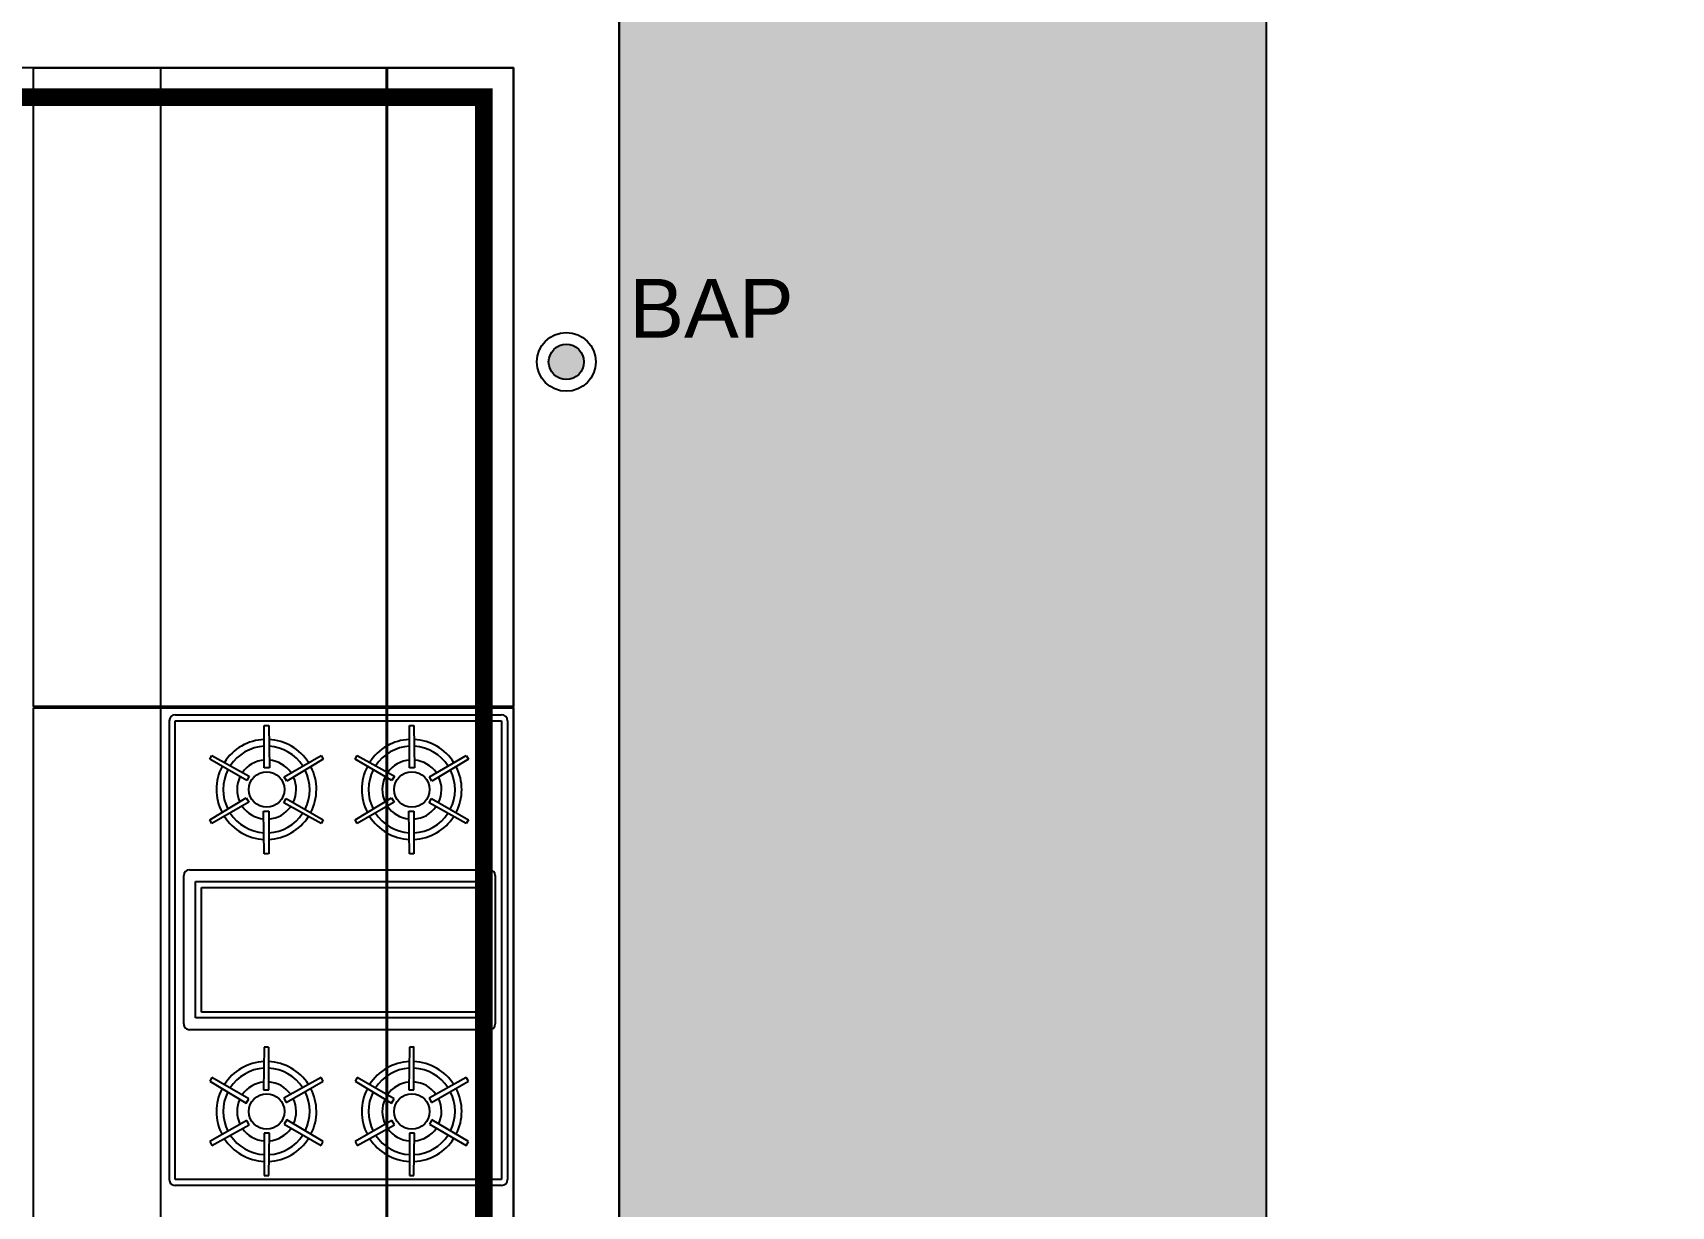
# Model space of a CAD drawing. Header units: metres. Extents: x 116 to 542, y -164 to 56.
# Drawn here: x 496.762 to 499.547, y -85.196 to -83.201 of the extents above; entities that cross this region are included whole.
import ezdxf

# ---------------------------------------------------------------- set-up
doc = ezdxf.new("R2010")
doc.units = ezdxf.units.M
for name, color, linetype in [('A-EXTERIOR', 8, 'Continuous'), ('A-PISO', 30, 'Continuous'), ('A-ZOCLO', 30, 'Continuous'), ('AR-169$0$A-BAP', 8, 'Continuous'), ('AR-169$0$A-ESCALON', 8, 'Continuous'), ('AR-169$0$A-MUEBLES FIJOS', 8, 'Continuous'), ('AR-169$0$A-MUROS', 8, 'Continuous')]:
    doc.layers.add(name, color=color, linetype=linetype)
doc.styles.add('AR-169$0$Standard', font='arial.ttf')

# ---------------------------------------------------------------- blocks, each defined once
blk = doc.blocks.new('AR-169$0$Estufa80-03')
for p, q in [((-0.39, 0), (0.39, 0)), ((-0.4, -0.565), (-0.4, -0.01)), ((-0.39, -0.01), (0.39, -0.01)), ((-0.39, -0.565), (-0.39, -0.01)), ((-0.1267, -0.0209), (0.1254, -0.0209)), ((0.39, -0.01), (0.39, -0.565)), ((0.4, -0.01), (0.4, -0.565)), ((-0.1367, -0.5404), (-0.1367, -0.0309)), ((-0.1167, -0.0409), (0.1154, -0.0409)), ((-0.1167, -0.5304), (-0.1167, -0.0409)), ((-0.1067, -0.0509), (0.1054, -0.0509)), ((-0.1067, -0.5204), (-0.1067, -0.0509)), ((0.1054, -0.0509), (0.1054, -0.5204)), ((0.1154, -0.0409), (0.1154, -0.5304)), ((0.1354, -0.0309), (0.1354, -0.5404)), ((-0.3307, -0.07), (-0.3244, -0.0663)), ((-0.2946, -0.1327), (-0.3307, -0.07)), ((-0.3244, -0.0663), (-0.2871, -0.1284)), ((-0.2577, -0.129), (-0.2216, -0.0663)), ((-0.2152, -0.07), (-0.2503, -0.1333)), ((-0.2216, -0.0663), (-0.2152, -0.07)), ((0.2228, -0.0663), (0.2164, -0.07)), ((0.2164, -0.07), (0.2516, -0.1333)), ((0.259, -0.129), (0.2228, -0.0663)), ((0.3256, -0.0663), (0.2884, -0.1284)), ((0.2958, -0.1327), (0.332, -0.07)), ((0.332, -0.07), (0.3256, -0.0663)), ((-0.2871, -0.1284), (-0.2946, -0.1327)), ((-0.2503, -0.1333), (-0.2577, -0.129)), ((0.2516, -0.1333), (0.259, -0.129)), ((0.2884, -0.1284), (0.2958, -0.1327)), ((-0.3821, -0.159), (-0.3098, -0.1578)), ((-0.3821, -0.1664), (-0.3821, -0.159)), ((-0.3098, -0.1664), (-0.3821, -0.1664)), ((-0.3098, -0.1578), (-0.3098, -0.1664)), ((-0.2362, -0.1676), (-0.2362, -0.159)), ((-0.2362, -0.159), (-0.1638, -0.159)), ((-0.1638, -0.1664), (-0.2362, -0.1676)), ((-0.1638, -0.1591), (-0.1638, -0.1665)), ((0.165, -0.1589), (0.165, -0.1663)), ((0.2374, -0.159), (0.165, -0.159)), ((0.165, -0.1664), (0.2374, -0.1676)), ((0.2374, -0.1676), (0.2374, -0.159)), ((0.311, -0.1578), (0.311, -0.1664)), ((0.3834, -0.159), (0.311, -0.1578)), ((0.311, -0.1664), (0.3834, -0.1664)), ((0.3834, -0.1664), (0.3834, -0.159)), ((-0.3307, -0.2554), (-0.2956, -0.1921)), ((-0.2956, -0.1921), (-0.2882, -0.1964)), ((-0.2588, -0.197), (-0.2514, -0.1927)), ((-0.2514, -0.1927), (-0.2152, -0.2554)), ((0.2526, -0.1927), (0.2164, -0.2554)), ((0.2601, -0.197), (0.2526, -0.1927)), ((0.2969, -0.1921), (0.2894, -0.1964)), ((0.332, -0.2554), (0.2969, -0.1921)), ((-0.2882, -0.1964), (-0.3244, -0.2591)), ((-0.2216, -0.2591), (-0.2588, -0.197)), ((0.2228, -0.2591), (0.2601, -0.197)), ((0.2894, -0.1964), (0.3256, -0.2591)), ((-0.3244, -0.2591), (-0.3307, -0.2554)), ((-0.2152, -0.2554), (-0.2216, -0.2591)), ((0.2164, -0.2554), (0.2228, -0.2591)), ((0.3256, -0.2591), (0.332, -0.2554)), ((-0.3307, -0.317), (-0.3244, -0.3133)), ((-0.2946, -0.3797), (-0.3307, -0.317)), ((-0.3244, -0.3133), (-0.2871, -0.3754)), ((-0.2577, -0.376), (-0.2216, -0.3133)), ((-0.2152, -0.317), (-0.2503, -0.3803)), ((-0.2216, -0.3133), (-0.2152, -0.317)), ((0.2228, -0.3133), (0.2164, -0.317)), ((0.2164, -0.317), (0.2516, -0.3803)), ((0.259, -0.376), (0.2228, -0.3133)), ((0.3256, -0.3133), (0.2884, -0.3754)), ((0.2958, -0.3797), (0.332, -0.317)), ((0.332, -0.317), (0.3256, -0.3133)), ((-0.2871, -0.3754), (-0.2946, -0.3797)), ((-0.2503, -0.3803), (-0.2577, -0.376)), ((0.2516, -0.3803), (0.259, -0.376)), ((0.2884, -0.3754), (0.2958, -0.3797)), ((-0.3821, -0.406), (-0.3098, -0.4048)), ((-0.3821, -0.4134), (-0.3821, -0.406)), ((-0.3098, -0.4134), (-0.3821, -0.4134)), ((-0.3098, -0.4048), (-0.3098, -0.4134)), ((-0.2362, -0.406), (-0.1638, -0.406)), ((-0.2362, -0.4146), (-0.2362, -0.406)), ((-0.1638, -0.4134), (-0.2362, -0.4146)), ((-0.1638, -0.4061), (-0.1638, -0.4134)), ((0.2374, -0.406), (0.165, -0.406)), ((0.165, -0.4061), (0.165, -0.4135)), ((0.165, -0.4134), (0.2374, -0.4146)), ((0.2374, -0.4146), (0.2374, -0.406)), ((0.3834, -0.406), (0.311, -0.4048)), ((0.311, -0.4048), (0.311, -0.4134)), ((0.311, -0.4134), (0.3834, -0.4134)), ((0.3834, -0.4134), (0.3834, -0.406)), ((-0.3307, -0.5024), (-0.2956, -0.4391)), ((-0.2882, -0.4434), (-0.3244, -0.5061)), ((-0.2956, -0.4391), (-0.2882, -0.4434)), ((-0.2588, -0.444), (-0.2514, -0.4398)), ((-0.2216, -0.5061), (-0.2588, -0.444)), ((-0.2514, -0.4398), (-0.2152, -0.5024)), ((0.2526, -0.4398), (0.2164, -0.5024)), ((0.2228, -0.5061), (0.2601, -0.444)), ((0.2601, -0.444), (0.2526, -0.4398)), ((0.2969, -0.4391), (0.2894, -0.4434)), ((0.2894, -0.4434), (0.3256, -0.5061)), ((0.332, -0.5024), (0.2969, -0.4391)), ((-0.3244, -0.5061), (-0.3307, -0.5024)), ((-0.2152, -0.5024), (-0.2216, -0.5061)), ((0.1054, -0.5204), (-0.1067, -0.5204)), ((0.2164, -0.5024), (0.2228, -0.5061)), ((0.3256, -0.5061), (0.332, -0.5024)), ((0.1254, -0.5504), (-0.1267, -0.5504)), ((0.1154, -0.5304), (-0.1167, -0.5304)), ((0.39, -0.565), (-0.39, -0.565)), ((-0.39, -0.575), (0.39, -0.575))]:
    blk.add_line(p, q)
for centre in [(-0.273, -0.1625), (0.2743, -0.1625), (-0.273, -0.4095), (0.2743, -0.4095)]:
    blk.add_circle(centre, 0.0302)
for centre, radius, start, end in [((-0.39, -0.01), 0.01, 90, 180), ((0.39, -0.01), 0.01, 0, 90), ((-0.1267, -0.0309), 0.01, 90, 180), ((0.1254, -0.0309), 0.01, 0, 90), ((-0.2732, -0.1628), 0.085, 62.3726, 117.0721), ((0.2744, -0.1628), 0.085, 62.9279, 117.6274), ((-0.2732, -0.1628), 0.085, 122.3114, 177.1831), ((-0.273, -0.1627), 0.0736, 122.866, 176.6625), ((-0.273, -0.1627), 0.0736, 62.866, 116.6625), ((-0.273, -0.1627), 0.0736, 2.866, 56.6625), ((-0.2732, -0.1628), 0.085, 2.5423, 57.1306), ((0.2744, -0.1628), 0.085, 122.8694, 177.4577), ((0.2742, -0.1627), 0.0736, 123.3375, 177.134), ((0.2742, -0.1627), 0.0736, 63.3375, 117.134), ((0.2742, -0.1627), 0.0736, 3.3375, 57.134), ((0.2744, -0.1628), 0.085, 2.8169, 57.6886), ((-0.273, -0.1625), 0.0503, 124.2309, 174.903), ((-0.273, -0.1625), 0.0503, 63.9941, 114.7063), ((-0.273, -0.1625), 0.0503, 3.956, 54.467), ((0.2743, -0.1625), 0.0503, 125.533, 176.044), ((0.2743, -0.1625), 0.0503, 65.2937, 116.0059), ((0.2743, -0.1625), 0.0503, 5.097, 55.7691), ((-0.2732, -0.1628), 0.085, 182.42, 237.3525), ((-0.273, -0.1627), 0.0736, 182.866, 236.6625), ((-0.273, -0.1625), 0.0503, 184.4298, 234.8605), ((-0.273, -0.1627), 0.0736, 302.866, 356.6625), ((-0.2732, -0.1628), 0.085, 302.6509, 357.3), ((0.2744, -0.1628), 0.085, 182.7, 237.3491), ((0.2742, -0.1627), 0.0736, 183.3375, 237.134), ((0.2743, -0.1625), 0.0503, 305.1395, 355.5702), ((0.2742, -0.1627), 0.0736, 303.3375, 357.134), ((0.2744, -0.1628), 0.085, 302.6475, 357.58), ((-0.273, -0.1625), 0.0503, 304.1548, 354.4245), ((0.2743, -0.1625), 0.0503, 185.5755, 235.8452), ((-0.273, -0.1625), 0.0503, 244.3917, 294.6213), ((0.2743, -0.1625), 0.0503, 245.3787, 295.6083), ((-0.2732, -0.1628), 0.085, 242.5897, 297.4109), ((-0.273, -0.1627), 0.0736, 242.866, 296.6625), ((0.2744, -0.1628), 0.085, 242.5891, 297.4103), ((0.2742, -0.1627), 0.0736, 243.3375, 297.134), ((-0.2732, -0.4098), 0.085, 62.3726, 117.0721), ((0.2744, -0.4098), 0.085, 62.9279, 117.6274), ((-0.2732, -0.4098), 0.085, 122.3114, 177.1831), ((-0.273, -0.4097), 0.0736, 122.866, 176.6625), ((-0.273, -0.4097), 0.0736, 62.866, 116.6625), ((-0.273, -0.4095), 0.0503, 63.9941, 114.7063), ((-0.273, -0.4097), 0.0736, 2.866, 56.6625), ((-0.2732, -0.4098), 0.085, 2.5423, 57.1306), ((0.2744, -0.4098), 0.085, 122.8694, 177.4577), ((0.2742, -0.4097), 0.0736, 123.3375, 177.134), ((0.2742, -0.4097), 0.0736, 63.3375, 117.134), ((0.2743, -0.4095), 0.0503, 65.2937, 116.0059), ((0.2742, -0.4097), 0.0736, 3.3375, 57.134), ((0.2744, -0.4098), 0.085, 2.8169, 57.6886), ((-0.273, -0.4095), 0.0503, 124.2309, 174.903), ((-0.273, -0.4095), 0.0503, 3.956, 54.467), ((0.2743, -0.4095), 0.0503, 125.533, 176.044), ((0.2743, -0.4095), 0.0503, 5.097, 55.7691), ((-0.2732, -0.4098), 0.085, 182.42, 237.3525), ((-0.273, -0.4097), 0.0736, 182.866, 236.6625), ((-0.273, -0.4095), 0.0503, 184.4298, 234.8605), ((-0.273, -0.4095), 0.0503, 304.1548, 354.4245), ((-0.273, -0.4097), 0.0736, 302.866, 356.6625), ((-0.2732, -0.4098), 0.085, 302.6509, 357.3), ((0.2744, -0.4098), 0.085, 182.7, 237.3491), ((0.2742, -0.4097), 0.0736, 183.3375, 237.134), ((0.2743, -0.4095), 0.0503, 185.5755, 235.8452), ((0.2743, -0.4095), 0.0503, 305.1395, 355.5702), ((0.2742, -0.4097), 0.0736, 303.3375, 357.134), ((0.2744, -0.4098), 0.085, 302.6475, 357.58), ((-0.273, -0.4095), 0.0503, 244.3917, 294.6213), ((0.2743, -0.4095), 0.0503, 245.3787, 295.6083), ((-0.2732, -0.4098), 0.085, 242.5897, 297.4109), ((-0.273, -0.4097), 0.0736, 242.866, 296.6625), ((0.2744, -0.4098), 0.085, 242.5891, 297.4103), ((0.2742, -0.4097), 0.0736, 243.3375, 297.134), ((-0.1267, -0.5404), 0.01, 180, 270), ((0.1254, -0.5404), 0.01, 270, 0), ((-0.39, -0.565), 0.01, 180, 270), ((0.39, -0.565), 0.01, 270, 0)]:
    blk.add_arc(centre, radius, start, end)

msp = doc.modelspace()

# ---------------------------------------------------------------- hatches: boundary and pattern name
at = {"layer": 'A-EXTERIOR', "transparency": 33554559}
h = msp.add_hatch(dxfattribs=at)
h.set_pattern_fill('AR-CONC', color=256, scale=0.0025)
h.paths.add_polyline_path([(498.8587, -92.7104), (497.7587, -92.7104), (497.7587, -80.8104), (498.8587, -80.8104)])
at = {"layer": 'AR-169$0$A-BAP'}
h = msp.add_hatch(color=256, dxfattribs=at)
h.dxf.hatch_style = 1
edge = h.paths.add_edge_path()
edge.add_arc((497.6687, -83.7604), 0.03, -180, 180)

# ---------------------------------------------------------------- linework, layer by layer
msp.add_circle((496.5529, -118.4388), 45.3176)
at = {"layer": 'A-PISO'}
for points in [[(498.8587, -92.7104), (497.7587, -92.7104), (497.7587, -80.8104), (498.8587, -80.8104)], [(496.7627, -83.2604), (497.3627, -83.2604), (497.3627, -84.3464), (496.7627, -84.3464)], [(497.3647, -83.2604), (497.5787, -83.2604), (497.5787, -84.3464), (497.3647, -84.3464)], [(496.7627, -84.3484), (497.3627, -84.3484), (497.3627, -85.5424), (496.7627, -85.5424)], [(497.3647, -84.3484), (497.5787, -84.3484), (497.5787, -85.5424), (497.3647, -85.5424)]]:
    msp.add_lwpolyline(points, close=True, dxfattribs=at)
at = {"layer": 'A-ZOCLO', "const_width": 0.03}
msp.add_lwpolyline([(496.5087, -83.3104), (497.5287, -83.3104), (497.5287, -85.4104), (497.5287, -86.9104), (497.5287, -87.8104), (496.7087, -87.8104), (496.7087, -87.9285)], dxfattribs=at)
at = {"layer": 'AR-169$0$A-BAP'}
for radius in [0.05, 0.03]:
    msp.add_circle((497.6687, -83.7604), radius, dxfattribs=at)
at = {"layer": 'AR-169$0$A-ESCALON'}
msp.add_lwpolyline([(498.8587, -79.8604), (498.8587, -98.7104)], dxfattribs=at)
at = {"layer": 'AR-169$0$A-MUEBLES FIJOS'}
msp.add_lwpolyline([(496.9787, -83.2604), (496.9787, -87.0604), (497.5787, -87.0604)], dxfattribs=at)
at = {"layer": 'AR-169$0$A-MUROS'}
msp.add_lwpolyline([(496.5087, -83.0804), (497.7587, -83.0804), (497.7587, -85.4104), (497.5787, -85.4104), (497.5787, -83.2604), (496.5087, -83.2604)], close=True, dxfattribs=at)

# ---------------------------------------------------------------- block references
at = {"layer": 'AR-169$0$A-MUEBLES FIJOS', "rotation": 269.9999977467597}
msp.add_blockref('AR-169$0$Estufa80-03', (497.5687, -84.7604), dxfattribs=at)

# ---------------------------------------------------------------- texts
at = {"layer": 'AR-169$0$A-BAP', "style": 'AR-169$0$Standard'}
msp.add_text('BAP', height=0.1, dxfattribs=at).set_placement((497.7757, -83.7194))

doc.saveas('drawing.dxf')
